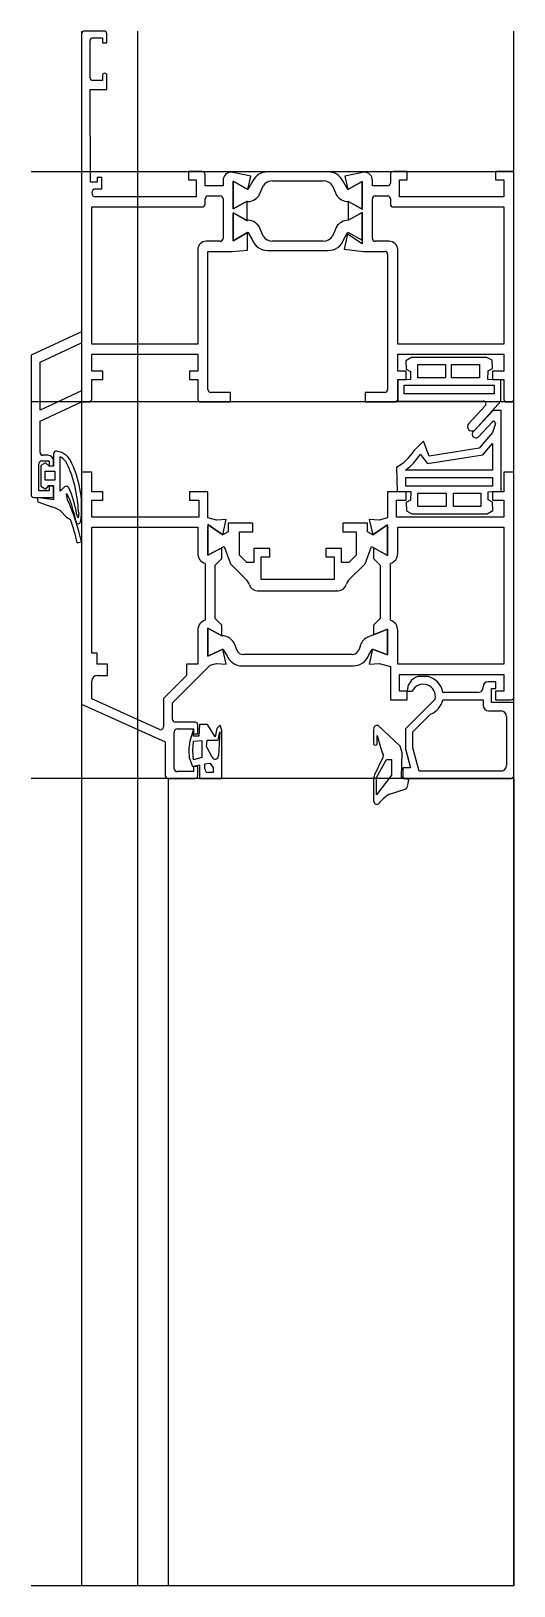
# Model space of a CAD drawing. Extents: x -17 to 69, y -252 to 25.
import ezdxf

# ---------------------------------------------------------------- set-up
doc = ezdxf.new("R2010")
doc.units = 0
doc.layers.get('0').update_dxf_attribs({"linetype": 'CONTINUOUS'})

msp = doc.modelspace()

# ---------------------------------------------------------------- linework, layer by layer
at = {"linetype": 'CONTINUOUS'}
for p, q in [((-8, 25), (-8, -251.73)), ((-4, 25), (-7.5, 25)), ((2, -251.73), (2, 25)), ((69, -251.73), (69, 25)), ((-8, 24.5), (-8, -28.5)), ((-6.5, 16.7), (-6.5, 23.3)), ((-6, 23.8), (-4.3, 23.8)), ((-4.3, 23.8), (-4.3, 22.9)), ((-4.3, 22.9), (-3.5, 22.9)), ((-3.5, 22.9), (-3.5, 24.5)), ((-4.3, 17.1), (-4.3, 16.2)), ((-3.5, 14.6), (-3.5, 17.1)), ((-6.4, -1.9), (-6.5, 14.6)), ((-6.5, 14.6), (-3.5, 14.6)), ((-4.3, 16.2), (-6, 16.2)), ((-17, 0), (69, 0)), ((13.5, 0), (11.01, 0)), ((11.01, 0), (11.01, -1.5)), ((49.99, 0), (47.5, 0)), ((49.99, -1.5), (49.99, 0)), ((69, 0), (65.71, 0)), ((65.71, 0), (65.71, -1.5)), ((69, -40.5), (69, 0)), ((-5.2, -1.9), (-6.4, -1.9)), ((-4.4, -1.04), (-5.2, -1.04)), ((-5.2, -1.04), (-5.2, -1.9)), ((-4.4, -3.1), (-4.4, -1.04)), ((11.01, -1.5), (12.4, -1.5)), ((12.4, -1.5), (12.4, -4.5)), ((14, -2.55), (14, -0.5)), ((17.2, -2.55), (14, -2.55)), ((17.2, -1.6), (17.2, -2.55)), ((22.15, -0.81), (18.7, -0.1)), ((19, -6.65), (19, -1.71)), ((19, -1.71), (21.61, -3.22)), ((21.61, -3.21), (19, -1.71)), ((19, -1.71), (19, -6.65)), ((21.61, -3.22), (22.15, -0.81)), ((22.51, -1.65), (21.61, -3.21)), ((23.6, -4.23), (24.34, -2.54)), ((35.88, -0.05), (25.16, -0.05)), ((26.01, -1.65), (35.03, -1.65)), ((36.69, -2.52), (37.42, -4.2)), ((39.39, -3.21), (38.53, -1.65)), ((42.3, -0.1), (38.86, -0.81)), ((38.86, -0.81), (39.43, -3.19)), ((42, -1.78), (39.39, -3.21)), ((39.43, -3.19), (42, -1.78)), ((42, -1.78), (42, -6.72)), ((42, -6.72), (42, -1.78)), ((43.8, -2.55), (43.8, -1.6)), ((46.5, -2.55), (43.8, -2.55)), ((47, -0.5), (47, -2.05)), ((48.6, -4.5), (48.6, -1.5)), ((48.6, -1.5), (49.99, -1.5)), ((65.71, -1.5), (67.2, -1.5)), ((67.2, -1.5), (67.2, -4.5)), ((-5.5, -3.1), (-4.4, -3.1)), ((12.4, -4.5), (-5.5, -4.5)), ((14, -5.8), (14, -4.85)), ((14.5, -4.35), (16.7, -4.35)), ((17.2, -4.85), (17.2, -11.9)), ((21.5, -5.25), (19, -6.65)), ((19, -6.65), (21.34, -5.34)), ((21.5, -8.76), (21.5, -5.25)), ((42, -6.72), (39.5, -5.34)), ((39.5, -5.34), (39.5, -8.67)), ((39.51, -5.35), (42, -6.72)), ((43.8, -11.9), (43.8, -4.85)), ((44.3, -4.35), (46.5, -4.35)), ((47, -4.85), (47, -5.8)), ((67.2, -4.5), (48.6, -4.5)), ((-6.2, -6.3), (13.5, -6.3)), ((-6.2, -30.7), (-6.2, -6.3)), ((19, -12.31), (19, -7.37)), ((19, -7.37), (21.5, -8.76)), ((21.34, -8.67), (19, -7.37)), ((19, -7.37), (19, -12.31)), ((39.5, -8.67), (42, -7.3)), ((42, -7.3), (39.51, -8.67)), ((42, -7.3), (42, -12.89)), ((42, -12.24), (42, -7.3)), ((47.5, -6.3), (67.2, -6.3)), ((67.2, -6.3), (67.2, -30.7)), ((19, -12.31), (21.61, -10.8)), ((21.55, -10.84), (19, -12.31)), ((21.55, -14.02), (21.55, -10.84)), ((21.61, -10.8), (22.35, -12.08)), ((24.34, -11.47), (23.6, -9.78)), ((37.42, -9.82), (36.69, -11.49)), ((38.71, -12.04), (39.39, -10.8)), ((39.39, -10.8), (42, -12.24)), ((16.7, -12.4), (14.2, -12.4)), ((35.03, -12.37), (26.01, -12.37)), ((39.33, -11.12), (38.74, -13.8)), ((38.74, -13.8), (42.2, -14.2)), ((42, -12.89), (39.33, -11.12)), ((46.8, -12.4), (44.3, -12.4)), ((12.7, -13.9), (12.7, -30.7)), ((14.5, -38.8), (14.5, -14.2)), ((14.5, -14.2), (18.8, -14.2)), ((18.8, -14.2), (21.55, -14.02)), ((25.16, -14.05), (35.88, -14.05)), ((42.2, -14.2), (46, -14.2)), ((46.5, -14.7), (46.5, -38.8)), ((48.3, -30.7), (48.3, -13.9)), ((-8, -28.5), (-17, -32.7)), ((-17, -32.7), (-17, -57.5)), ((-15.4, -33.94), (-8, -30.49)), ((-8, -30.49), (-8, -39.01)), ((12.7, -30.7), (-6.2, -30.7)), ((-6.2, -35.5), (-6.2, -32.5)), ((-6.2, -32.5), (12.7, -32.5)), ((12.7, -32.5), (12.7, -35.5)), ((67.2, -30.7), (48.3, -30.7)), ((48.3, -35.5), (48.3, -32.5)), ((48.3, -32.5), (67.2, -32.5)), ((50.74, -33.07), (49.75, -33.67)), ((64.2, -33.07), (50.74, -33.07)), ((65.14, -33.58), (64.2, -33.07)), ((67.2, -32.5), (67.2, -35.5)), ((-15.4, -42.46), (-15.4, -33.94)), ((-4.21, -35.5), (-6.2, -35.5)), ((-4.21, -37), (-4.21, -35.5)), ((12.7, -35.5), (11.21, -35.5)), ((11.21, -35.5), (11.21, -37)), ((49.79, -35.5), (48.3, -35.5)), ((49.75, -33.67), (49.81, -35.15)), ((49.79, -37), (49.79, -35.5)), ((49.81, -35.15), (50.56, -35.58)), ((50.56, -35.58), (50.56, -37)), ((51.86, -36.72), (51.86, -34.35)), ((51.86, -34.35), (56.82, -34.35)), ((56.82, -34.35), (56.82, -36.72)), ((57.88, -34.35), (62.84, -34.35)), ((57.88, -36.72), (57.88, -34.35)), ((62.84, -34.35), (62.84, -36.72)), ((64.37, -37), (64.44, -35.49)), ((64.44, -35.49), (65.19, -35.06)), ((65.19, -35.06), (65.14, -33.58)), ((67.2, -35.5), (65.21, -35.5)), ((65.21, -35.5), (65.21, -37)), ((-6.2, -40.5), (-6.2, -37)), ((-6.2, -37), (-4.21, -37)), ((11.21, -37), (12.7, -37)), ((12.7, -37), (12.7, -40.5)), ((48.3, -40.5), (48.3, -37)), ((48.3, -37), (49.79, -37)), ((50.56, -37), (48.3, -37.13)), ((48.3, -37.13), (48.3, -40.84)), ((49.47, -38.02), (65.47, -38.02)), ((49.47, -39.54), (49.47, -38.02)), ((56.82, -36.72), (51.86, -36.72)), ((62.84, -36.72), (57.88, -36.72)), ((66.67, -37.13), (64.37, -37)), ((65.21, -37), (67.2, -37)), ((65.47, -38.02), (65.47, -39.54)), ((66.67, -40.86), (66.67, -37.13)), ((67.2, -37), (67.2, -40.5)), ((69, -41), (-17, -41)), ((-8, -39.01), (-15.4, -42.46)), ((-15.4, -44.45), (-8, -41)), ((-8, -41), (-6.7, -41)), ((13.2, -41), (18.5, -41)), ((18.5, -39.3), (15, -39.3)), ((18.5, -41), (18.5, -39.3)), ((46, -39.3), (42.5, -39.3)), ((42.5, -39.3), (42.5, -41)), ((42.5, -41), (47.8, -41)), ((48.3, -40.84), (63.53, -40.84)), ((65.47, -39.54), (49.47, -39.54)), ((62.01, -46.01), (66.67, -40.86)), ((67.7, -41), (68.5, -41)), ((63.9, -41.68), (60.94, -44.83)), ((65.3, -42.51), (61.66, -46.38)), ((66.72, -42.51), (65.3, -42.51)), ((66.72, -56.87), (66.72, -42.51)), ((-15.4, -50), (-15.4, -44.45)), ((62.61, -47.27), (65.19, -44.52)), ((65.17, -46.46), (62.81, -49.23)), ((65.69, -44.82), (65.17, -46.46)), ((52.88, -47.96), (51.21, -49.63)), ((53.9, -50.63), (52.88, -47.96)), ((62.81, -49.23), (53.9, -50.63)), ((63.49, -50.44), (65.21, -48.42)), ((65.21, -48.42), (65.21, -53.16)), ((-15.6, -56.8), (-15.6, -52)), ((-14.42, -51.82), (-15.29, -52.32)), ((-15.29, -52.32), (-15.29, -55.97)), ((-15.1, -51.5), (-13.8, -51.5)), ((-14, -50.5), (-14.9, -50.5)), ((-13.78, -52.46), (-14.42, -51.82)), ((-13.8, -51.5), (-13.8, -52.38)), ((-13.8, -52.38), (-13, -52.38)), ((-12.99, -52.46), (-13.78, -52.46)), ((-13, -52.38), (-13, -51.5)), ((-12.99, -50.25), (-12.99, -52.46)), ((-11.79, -56.87), (-11.79, -50.79)), ((52.33, -50.28), (53.63, -51.99)), ((53.63, -51.99), (63.49, -50.44)), ((-14.49, -54.94), (-14.49, -53.34)), ((-14.49, -53.34), (-12.79, -53.34)), ((-12.79, -54.94), (-14.49, -54.94)), ((-12.79, -53.34), (-12.79, -54.94)), ((-6.2, -53.5), (-8, -53.5)), ((-8, -53.5), (-8, -94.81)), ((-6.2, -57), (-6.2, -53.5)), ((48.1, -52.61), (48.22, -56.97)), ((65.21, -53.16), (49.68, -53.16)), ((49.72, -54.46), (65.21, -54.46)), ((49.72, -55.97), (49.72, -54.46)), ((65.21, -54.46), (65.21, -55.97)), ((69, -53.5), (67.2, -53.5)), ((67.2, -53.5), (67.2, -57)), ((69, -93.5), (69, -53.5)), ((-16.5, -58), (-13, -58)), ((-12.99, -58.43), (-15.94, -57.99)), ((-15.94, -57.99), (-15.79, -58.79)), ((-13.8, -56.8), (-15.6, -56.8)), ((-15.29, -55.97), (-14.36, -56.5)), ((-14.36, -56.5), (-13.81, -55.85)), ((-13.81, -55.85), (-12.99, -55.85)), ((-13, -55.98), (-13.8, -55.98)), ((-13.8, -55.98), (-13.8, -56.8)), ((-13, -58), (-13, -55.98)), ((-12.99, -55.85), (-12.99, -58.43)), ((-11.05, -56.13), (-11.79, -56.87)), ((-10.5, -58.43), (-10.72, -57.28)), ((-10.72, -57.28), (-10.08, -58.4)), ((-4.21, -57), (-6.2, -57)), ((-4.21, -58.5), (-4.21, -57)), ((14.5, -57), (11.21, -57)), ((11.21, -57), (11.21, -58.5)), ((14.5, -61.66), (14.5, -57)), ((49.79, -57), (46.5, -57)), ((46.5, -57), (46.5, -61.66)), ((48.22, -56.97), (50.65, -56.97)), ((65.21, -55.97), (49.72, -55.97)), ((49.79, -58.5), (49.79, -57)), ((50.65, -56.97), (50.55, -58.5)), ((51.91, -57.27), (56.91, -57.27)), ((51.91, -59.64), (51.91, -57.27)), ((56.91, -57.27), (56.91, -59.64)), ((58.21, -59.64), (58.21, -57.27)), ((58.21, -57.27), (63.13, -57.27)), ((63.13, -57.27), (63.13, -59.64)), ((64.43, -57), (66.72, -56.87)), ((64.43, -58.41), (64.43, -57)), ((67.2, -57), (65.21, -57)), ((65.21, -57), (65.21, -58.5)), ((-15.79, -58.79), (-13.33, -59.68)), ((-11.8, -60.32), (-10.7, -61.54)), ((-8.51, -60.82), (-8.63, -61.65)), ((-6.2, -61.5), (-6.2, -58.5)), ((-6.2, -58.5), (-4.21, -58.5)), ((11.21, -58.5), (12.9, -58.5)), ((12.9, -58.5), (12.9, -61.5)), ((48.1, -61.5), (48.1, -58.5)), ((48.1, -58.5), (49.79, -58.5)), ((50.55, -58.5), (49.8, -58.93)), ((49.8, -58.93), (49.85, -60.41)), ((49.85, -60.41), (50.79, -60.93)), ((56.91, -59.64), (51.91, -59.64)), ((63.13, -59.64), (58.21, -59.64)), ((64.25, -60.93), (65.24, -60.33)), ((65.18, -58.84), (64.43, -58.41)), ((65.24, -60.33), (65.18, -58.84)), ((65.21, -58.5), (67.2, -58.5)), ((67.2, -58.5), (67.2, -61.5)), ((-10.7, -61.54), (-9.98, -61.95)), ((-8.63, -61.65), (-8.89, -60.89)), ((12.9, -61.5), (-6.2, -61.5)), ((-6.2, -85.7), (-6.2, -63.3)), ((-6.2, -63.3), (12.7, -63.3)), ((12.7, -63.3), (12.7, -68)), ((16, -62.07), (14.5, -61.66)), ((17.15, -64.65), (14.5, -62.84)), ((14.5, -62.84), (14.5, -68.29)), ((14.5, -68.29), (14.5, -63.56)), ((14.89, -63.11), (17.15, -64.65)), ((17.76, -61.9), (16, -62.07)), ((17.15, -64.65), (17.76, -61.9)), ((22.5, -62.6), (18.1, -62.6)), ((18.1, -62.6), (18.1, -64.15)), ((22.5, -64.1), (22.5, -62.6)), ((42.9, -62.6), (38.5, -62.6)), ((38.5, -62.6), (38.5, -64.1)), ((42.9, -64.14), (42.9, -62.6)), ((45, -62.07), (43.24, -61.9)), ((43.24, -61.9), (43.85, -64.66)), ((46.5, -62.86), (43.85, -64.66)), ((43.85, -64.66), (46.19, -63.07)), ((46.5, -61.66), (45, -62.07)), ((46.5, -68.33), (46.5, -62.86)), ((46.5, -63.56), (46.5, -68.33)), ((67.2, -61.5), (48.1, -61.5)), ((48.3, -63.3), (67.2, -63.3)), ((48.3, -68), (48.3, -63.3)), ((50.79, -60.93), (64.25, -60.93)), ((67.2, -63.3), (67.2, -87.7)), ((-8.78, -66.07), (-8, -65.89)), ((18.1, -64.15), (17.15, -64.65)), ((20.1, -68.3), (20.1, -64.1)), ((20.1, -64.1), (22.5, -64.1)), ((38.5, -64.1), (40.9, -64.1)), ((40.9, -64.1), (40.9, -68.3)), ((43.85, -64.66), (42.9, -64.14)), ((14.5, -68.29), (17.39, -66.76)), ((17, -66.96), (14.5, -68.29)), ((15.8, -70.08), (17, -68.88)), ((17, -68.88), (17, -66.96)), ((17.39, -66.76), (18.5, -69.81)), ((21.4, -69.6), (20.1, -68.3)), ((25.5, -67.1), (22.7, -67.1)), ((22.7, -67.1), (22.7, -69.6)), ((24, -72.6), (24, -68.6)), ((24, -68.6), (25.5, -68.6)), ((25.5, -68.6), (25.5, -67.1)), ((38.3, -67.1), (35.5, -67.1)), ((35.5, -67.1), (35.5, -68.6)), ((35.5, -68.6), (37, -68.6)), ((37, -68.6), (37, -72.6)), ((38.3, -69.6), (38.3, -67.1)), ((40.9, -68.3), (39.6, -69.6)), ((42.5, -69.81), (43.62, -66.74)), ((43.62, -66.74), (46.5, -68.33)), ((46.5, -68.33), (44, -66.96)), ((44, -66.96), (44, -68.88)), ((44, -68.88), (45.2, -70.08)), ((14, -69.73), (14, -79.87)), ((15.8, -79.52), (15.8, -70.08)), ((18.5, -69.81), (21.44, -72.75)), ((22.7, -69.6), (21.4, -69.6)), ((39.6, -69.6), (38.3, -69.6)), ((39.56, -72.75), (42.5, -69.81)), ((45.2, -70.08), (45.2, -79.52)), ((47, -79.87), (47, -69.73)), ((23.29, -74.6), (37.71, -74.6)), ((37, -72.6), (24, -72.6)), ((17, -80.72), (15.8, -79.52)), ((45.2, -79.52), (44, -80.72)), ((12.7, -81.6), (12.7, -87.7)), ((14.5, -86.26), (14.5, -81.27)), ((14.5, -81.27), (17, -82.65)), ((16.97, -82.63), (14.5, -81.27)), ((14.5, -81.27), (14.5, -86.26)), ((17, -82.65), (17, -80.72)), ((46.5, -81.44), (43.09, -82.81)), ((44, -80.72), (44, -82.43)), ((44, -82.43), (46.5, -81.44)), ((46.5, -81.44), (46.5, -86.04)), ((46.5, -86.04), (46.5, -81.44)), ((48.3, -87.7), (48.3, -81.6)), ((-5.2, -85.7), (-6.2, -85.7)), ((-5.2, -87.7), (-5.2, -85.7)), ((17.17, -85.01), (14.5, -86.26)), ((14.5, -86.26), (17.17, -85.01)), ((17.76, -87.7), (17.17, -85.01)), ((17.17, -85.01), (17.82, -86.01)), ((19.64, -85.16), (19.35, -84.31)), ((41.65, -84.3), (41.35, -85.16)), ((43.17, -86.01), (43.83, -85.02)), ((43.83, -85.02), (43.24, -87.7)), ((46.5, -86.04), (43.83, -85.02)), ((43.83, -85.02), (46.5, -86.04)), ((-3.4, -87.7), (-5.2, -87.7)), ((-3.4, -89.7), (-3.4, -87.7)), ((8.2, -94.53), (14.9, -87.83)), ((12.7, -87.7), (10.7, -87.7)), ((10.7, -87.7), (10.7, -89.7)), ((14.9, -87.83), (16, -87.53)), ((16, -87.53), (17.76, -87.7)), ((20.64, -87.98), (40.36, -87.98)), ((40.18, -85.98), (20.82, -85.98)), ((43.24, -87.7), (45, -87.53)), ((45, -87.53), (47, -88.08)), ((47, -88.08), (47, -94)), ((67.2, -87.7), (48.3, -87.7)), ((-6.2, -93.86), (-6.2, -90.7)), ((-5.2, -89.7), (-3.4, -89.7)), ((10.7, -89.7), (6.6, -93.8)), ((48.6, -92.5), (48.6, -89.5)), ((48.6, -89.5), (67.2, -89.5)), ((53.73, -89.9), (51.89, -89.9)), ((65.79, -90.8), (64.4, -90.8)), ((65.79, -92), (65.79, -90.8)), ((67.2, -89.5), (67.2, -92.5)), ((5.89, -99.29), (-6.2, -93.86)), ((6.6, -93.8), (6.6, -98.84)), ((47, -94), (49.99, -94)), ((49.99, -92.5), (48.6, -92.5)), ((54.96, -93.92), (49.7, -99.18)), ((49.99, -94), (49.99, -92.5)), ((50, -92.5), (50.9, -92.5)), ((56.33, -94), (63.5, -94)), ((62.6, -92.7), (56.35, -92.7)), ((63.5, -94), (63.5, -95)), ((65, -94.5), (65, -92)), ((65, -92), (65.79, -92)), ((67.2, -92.5), (65.71, -92.5)), ((65.71, -92.5), (65.71, -94)), ((65.71, -94), (68.46, -94)), ((-8, -94.81), (6.9, -101.5)), ((-8, -94.81), (-8, -251.73)), ((8.2, -97.5), (8.2, -94.53)), ((51, -99.71), (54.14, -96.57)), ((64.5, -96), (66.7, -96)), ((69, -94.5), (65, -94.5)), ((69, -107.5), (69, -94.5)), ((12.2, -98), (8.7, -98)), ((9, -99.2), (11.9, -99.2)), ((11.9, -99.22), (11.25, -101.4)), ((11.9, -99.2), (11.9, -100.1)), ((11.9, -100.5), (11.9, -99.22)), ((12.7, -100.1), (12.7, -98.5)), ((13.02, -98.39), (12.9, -100.5)), ((14.45, -98.39), (13.02, -98.39)), ((15.76, -100.58), (14.45, -98.39)), ((16.08, -99.14), (15.76, -100.58)), ((16.66, -98.56), (16.08, -99.14)), ((17, -99.48), (16.66, -98.56)), ((17, -108), (17, -99.48)), ((44, -99.34), (44, -101.67)), ((48.73, -102.3), (44.82, -98.62)), ((49.7, -99.18), (49.7, -102.74)), ((67.7, -97), (67.7, -105.7)), ((6.9, -101.5), (6.9, -107.5)), ((8.5, -106.3), (8.5, -99.7)), ((11.25, -101.4), (11.16, -102.25)), ((11.79, -103.08), (11.91, -101.37)), ((11.9, -100.1), (12.7, -100.1)), ((12.9, -100.5), (11.9, -100.5)), ((11.91, -101.37), (13.44, -101.24)), ((13.44, -101.24), (13.44, -104.3)), ((14.27, -102.33), (14.39, -101.21)), ((15.24, -104.23), (14.27, -102.33)), ((14.39, -101.21), (16.35, -101.21)), ((16.35, -101.21), (16.6, -99.69)), ((16.49, -101.84), (16.38, -103.99)), ((16.6, -99.69), (16.49, -101.84)), ((44.64, -101.68), (44.67, -100.39)), ((49.11, -103.46), (48.73, -102.3)), ((51, -102.57), (51, -99.71)), ((11.07, -103.23), (11.16, -104.28)), ((11.16, -104.28), (11.76, -105.89)), ((11.95, -104.73), (11.79, -103.08)), ((13.44, -104.3), (11.95, -104.73)), ((45.59, -104.38), (44.15, -107.37)), ((44.5, -107.83), (46.28, -104.62)), ((46.28, -104.62), (47.21, -104.62)), ((47.21, -104.62), (47.21, -107.42)), ((49, -107.8), (49.11, -103.46)), ((49.7, -102.74), (50.6, -106.1)), ((52.11, -106.7), (51, -102.57)), ((11.9, -106.8), (9, -106.8)), ((11.76, -105.89), (13, -105.6)), ((12.7, -105.9), (11.9, -105.9)), ((11.9, -105.9), (11.9, -106.8)), ((12.7, -107.5), (12.7, -105.9)), ((13, -105.6), (13, -108)), ((13.95, -105.41), (14.86, -105.32)), ((13.95, -106.33), (13.95, -105.41)), ((15.42, -106.93), (14.55, -106.93)), ((14.86, -105.32), (15.42, -106.09)), ((15.42, -106.09), (15.42, -106.93)), ((47.21, -107.42), (44.5, -110.94)), ((44.5, -110.94), (44.5, -107.83)), ((50.28, -108.24), (49, -107.8)), ((50.6, -106.1), (49.2, -106.1)), ((49.2, -106.1), (49.2, -108)), ((66.7, -106.7), (52.11, -106.7)), ((69, -108), (-17, -108)), ((7.4, -108), (12.2, -108)), ((7.4, -108), (7.4, -251.73)), ((13, -108), (17, -108)), ((44, -108.28), (44, -112.02)), ((46.82, -110.84), (49.62, -109.92)), ((49.2, -108), (68.5, -108)), ((50.13, -109.18), (50.28, -108.24)), ((69, -108), (69, -251.73)), ((69, -251.73), (-17, -251.73))]:
    msp.add_line(p, q, dxfattribs=at)
for centre, radius, start, end in [((-7.5, 24.5), 0.5, 90, 180), ((-4, 24.5), 0.5, 0, 90), ((-6, 23.3), 0.5, 90, 180), ((-6, 16.7), 0.5, 180, 270), ((-3.9, 17.1), 0.4, 0, 180), ((13.5, -0.5), 0.5, 0, 90), ((47.5, -0.5), 0.5, 90, 180), ((18.7, -1.6), 1.5, 90, 180), ((25.16, -3.05), 3, 90.063, 152.1819), ((26, -3.65), 2, 89.8197, 146.2896), ((35.04, -3.65), 2, 34.4015, 90.2808), ((35.88, -3.05), 3, 27.8181, 89.937), ((42.3, -1.6), 1.5, 0, 90), ((46.5, -2.05), 0.5, 270, 0), ((-5.5, -3.8), 0.7, 90, 270), ((14.5, -4.85), 0.5, 90, 180), ((16.7, -4.85), 0.5, 0, 90), ((21.52, -2.85), 2.5, 265.9212, 326.3948), ((39.52, -2.85), 2.5, 212.6825, 269.6748), ((44.3, -4.85), 0.5, 90, 180), ((46.5, -4.85), 0.5, 0, 90), ((13.5, -5.8), 0.5, 270, 0), ((47.5, -5.8), 0.5, 180, 270), ((21.52, -11.16), 2.5, 33.6052, 94.0788), ((39.52, -11.17), 2.5, 90.3252, 147.3175), ((14.2, -13.9), 1.5, 90, 180), ((16.7, -11.9), 0.5, 270, 0), ((25.17, -11.05), 3, 200.0799, 269.854), ((26.01, -10.37), 2, 213.367, 269.9906), ((35.03, -10.37), 2, 269.9137, 325.9443), ((35.88, -11.05), 3, 270.0371, 340.7312), ((44.3, -11.9), 0.5, 180, 270), ((46.8, -13.9), 1.5, 0, 90), ((46, -14.7), 0.5, 0, 90), ((-6.7, -40.5), 0.5, 270, 0), ((13.2, -40.5), 0.5, 180, 270), ((15, -38.8), 0.5, 180, 270), ((46, -38.8), 0.5, 270, 0), ((47.8, -40.5), 0.5, 270, 0), ((63.53, -41.34), 0.5, 317.1545, 90.3902), ((67.7, -40.5), 0.5, 180, 270), ((68.5, -40.5), 0.5, 270, 0), ((61.53, -45.37), 0.8, 137.6044, 306.7978), ((62.21, -46.74), 0.661, 146.8475, 306.8878), ((65.4, -44.73), 0.3, 342.6693, 135.4032), ((-12.49, -50.26), 0.5, 83.1032, 179.2687), ((-12.92, -53.1), 3.38, 19.5973, 81.5923), ((44.32, -45.56), 8, 298.1602, 329.394), ((-15.1, -52), 0.5, 90, 180), ((-14.9, -50), 0.5, 180, 270), ((-14, -51.5), 1, 0, 90), ((-12.93, -53.11), 2.58, 18.429, 63.8346), ((-25.7, -59.65), 16.91, 8.5028, 25.802), ((-25.69, -59.64), 17.7, 351.2205, 25.6735), ((44.31, -45.56), 9.3, 305.2351, 329.5282), ((-16.5, -57.5), 0.5, 180, 270), ((-10.73, -56.51), 0.5, 28.9577, 130.1674), ((-26.35, -63.66), 17.68, 9.0117, 24.7051), ((-36.32, -62.52), 27.86, 3.4905, 11.1053), ((-17.3, -71.33), 12.31, 63.4379, 71.1629), ((-49.08, -75.51), 42.19, 13.1769, 23.8772), ((-41.31, -69.19), 33.04, 12.0091, 19.0693), ((-40.96, -73.21), 32.96, 12.5064, 19.9713), ((-8.59, -62.27), 0.4, 187.5028, 349.5968), ((14.72, -63.36), 0.3, 56.1206, 222.0507), ((46.28, -63.36), 0.3, 317.2189, 107.4203), ((14.5, -68), 1.8, 179.9733, 253.8724), ((46.5, -68), 1.8, 286.1276, 0.0267), ((20.37, -73.8), 1.5, 13.1143, 44.4453), ((23.29, -73.1), 1.5, 193.8863, 270.1467), ((37.7, -73.1), 1.5, 270.2354, 346.114), ((40.62, -73.81), 1.5, 134.842, 166.3659), ((14.5, -81.6), 1.8, 106.1276, 180.0267), ((46.5, -81.6), 1.8, 359.9733, 73.8724), ((16.99, -85.13), 2.5, 19.1458, 90.419), ((44.01, -85.14), 2.5, 111.4945, 160.4608), ((20.81, -84.73), 1.25, 200.12, 270.288), ((40.18, -84.73), 1.25, 270.1702, 339.8795), ((20.64, -84.98), 3, 200.0801, 270.045), ((40.35, -84.98), 3, 270.146, 339.9201), ((-5.2, -90.7), 1, 90, 180), ((52.6, -92.4), 2.6, 105.8049, 182.1666), ((52.86, -93.41), 2.16, 346.2372, 155.2079), ((52.9, -93.3), 3.5, 9.8814, 76.3144), ((64.4, -91.7), 0.9, 90, 180), ((52.9, -93.3), 3.5, 290.7245, 348.4042), ((62.61, -91.8), 0.9, 269.6451, 6.3805), ((68.5, -93.5), 0.5, 265.4111, 0.1837), ((64.5, -95), 1, 180, 270), ((66.7, -97), 1, 0, 90), ((6.1, -98.84), 0.5, 245.1636, 359.5696), ((8.7, -97.5), 0.5, 180, 270), ((9, -99.7), 0.5, 90, 180), ((12.2, -98.5), 0.5, 0, 90), ((44.59, -99.15), 0.58, 66.9058, 197.7147), ((17.69, -103.34), 6.62, 170.4902, 179.0156), ((44.32, -101.8), 0.32, 158.7025, 19.3878), ((74.75, -93.12), 30.95, 193.5923, 199.8387), ((15.78, -103.97), 0.6, 205.7629, 358.0144), ((45.22, -103.97), 0.55, 312.4154, 40.0566), ((7.4, -107.5), 0.5, 180, 270), ((9, -106.3), 0.5, 180, 270), ((12.2, -107.5), 0.5, 270, 0), ((14.55, -106.33), 0.6, 180, 270), ((46.66, -108.25), 2.66, 160.6565, 180.6231), ((66.7, -105.7), 1, 270, 0), ((68.5, -107.5), 0.5, 270, 0), ((49.21, -109.11), 0.91, 296.5671, 355.341), ((44.58, -112.03), 0.57, 179.062, 300.591), ((50.28, -116.83), 6.92, 120.0282, 141.4641)]:
    msp.add_arc(centre, radius, start, end, dxfattribs=at)

doc.saveas('drawing.dxf')
